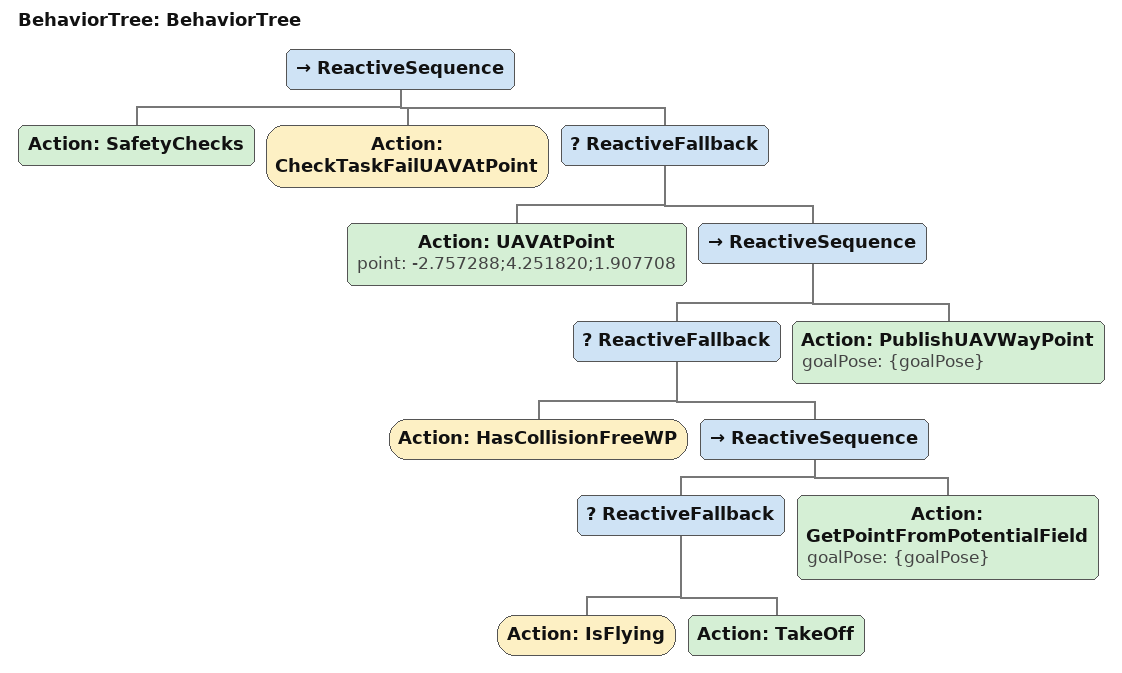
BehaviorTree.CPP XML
<?xml version="1.0"?>
<root main_tree_to_execute="BehaviorTree">
<BehaviorTree ID="BehaviorTree">
    <ReactiveSequence>
        <Action ID="SafetyChecks">
        </Action>
        <Action ID="CheckTaskFailUAVAtPoint">
        </Action>
        <ReactiveFallback>
            <Action ID="UAVAtPoint" point="-2.757288;4.251820;1.907708">
            </Action>
            <ReactiveSequence>
                <ReactiveFallback>
                    <Action ID="HasCollisionFreeWP">
                    </Action>
                    <ReactiveSequence>
                        <ReactiveFallback>
                            <Action ID="IsFlying">
                            </Action>
                            <Action ID="TakeOff">
                            </Action>
                        </ReactiveFallback>
                        <Action ID="GetPointFromPotentialField" goalPose="{goalPose}">
                        </Action>
                    </ReactiveSequence>
                </ReactiveFallback>
                <Action ID="PublishUAVWayPoint" goalPose="{goalPose}">
                </Action>
            </ReactiveSequence>
        </ReactiveFallback>
    </ReactiveSequence>
</BehaviorTree>
</root>
